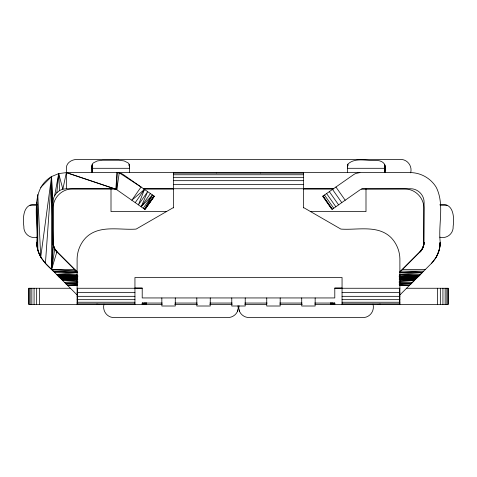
<?xml version="1.0" encoding="UTF-8"?>
<svg xmlns="http://www.w3.org/2000/svg" width="477" height="477" viewBox="0 0 477 477"><rect width="100%" height="100%" fill="white"/><g stroke="black" fill="none" stroke-linecap="round" stroke-linejoin="round"><path stroke-width="0.72" d="M145.402 302.937L145.396 304.404L145.312 302.937M144.37 302.937L144.358 304.404L142.873 303.056L142.778 304.404L142.373 303.056L142.349 304.404L142.206 303.056L162.281 303.056M92.27 164.213L92.174 172.596L91.906 165.602L92.27 164.213L93.343 162.913L97.284 160.946L102.662 160.224L118.803 160.224L124.181 160.946L128.122 162.913L129.195 164.213L129.559 165.602L129.559 172.596M347.787 165.608L347.805 164.213C355.305 156.766 367.815 161.464 377.122 160.409C384.522 161.166 386.448 165.328 385.094 172.596M117.086 172.596L116.776 189.709L145.026 209.492L154.28 196.268L123.257 174.546L121.343 173.479L117.086 172.596L115.822 189.178L116.776 189.709L119.262 172.823L141.061 187.014L131.801 200.233L144.483 189.411L138.413 204.86L147.673 191.641L141.15 206.779L152.509 195.027L144.573 209.17L154.28 196.268M314.719 303.056L334.794 303.056L334.651 304.404L334.627 303.056L334.222 304.404L334.127 303.056L333.536 304.404L333.34 303.056L332.642 304.404L332.707 302.937M40.724 187.395L51.558 176.562L51.594 269.433L74.418 269.433L76.129 271.145L51.594 269.433C43.58 262.666 36.473 253.323 36.759 242.346C38.822 221 28.674 190.18 51.558 176.562L52.899 242.346L53.364 245.834L54.861 249.334L53.299 245.583L54.7 249.066L56.841 251.856L77.626 272.641L53.305 271.145L51.594 269.433L52.899 242.346L52.899 202.188L51.558 176.562L58.689 173.604L66.351 172.596L410.649 172.596C421.066 172.775 430.916 178.458 436.276 187.395C444.725 204.365 438.065 224.297 440.241 242.346C440.265 250.115 437.015 257.741 431.572 263.268L399.625 295.209M129.494 167.004L129.559 165.602M385.094 165.602L384.76 172.596L384.73 164.213M331.688 302.937L331.604 304.404L331.598 302.937M423.803 245.047L424.101 202.188C424.142 194.992 417.846 188.695 410.649 188.737L362.222 188.85L360.224 189.709L331.974 209.492L322.72 196.268L353.743 174.546L355.657 173.479L359.914 172.596M330.585 302.937L330.495 304.404L330.495 302.937M45.428 263.268L51.558 176.562L40.724 257.139L45.428 263.268L77.387 295.227M53.364 245.834L54.7 249.066L56.864 251.88L51.594 269.433L53.364 245.834L52.899 242.346L53.114 244.737M423.886 244.737L424.101 242.346L423.493 246.347L421.227 250.652L399.374 272.641L422.199 272.641L417.333 277.501L399.666 277.507L417.333 277.507M56.841 192.678L58.689 173.604L62.869 189.196C57.133 190.764 52.935 196.244 52.899 202.188M129.052 165.608L129.195 164.213L129.201 165.608M51.594 269.433L54.712 249.089L56.841 251.856M104.01 304.141C102.066 311.153 107.528 318.046 114.766 317.581L227.201 317.581C233.581 317.938 239.496 312.334 237.963 305.763M54.7 195.463L58.689 173.604L59.625 190.538M423.999 243.968L422.89 247.915L422.139 249.334L423.701 245.583L422.3 249.066L420.136 251.88L422.288 249.089L421.227 250.652M66.351 172.596L62.869 189.196L66.351 188.737L113.693 188.737L115.822 189.178L66.351 172.596L114.778 188.85M423.493 246.347L423.755 245.273M347.441 172.596L347.441 165.602L347.805 164.213L347.948 165.608M435.292 258.725C438.291 253.806 440.289 248.153 440.241 242.346L439.228 250.002L436.276 257.139L431.572 263.268M151.233 200.406L144.877 209.385M152.062 199.195L154.131 196.166L152.026 199.171M135.224 202.63L144.483 189.411M141.15 206.779L150.41 193.561M143.255 208.252L152.509 195.027M144.573 209.17L153.832 195.952M145.294 208.783L151.185 200.37M420.159 251.856L422.3 249.066M399.315 276.982L418.317 276.523L420.434 274.4L399.821 274.4M399.732 279.886L414.233 280.601L410.977 283.863L399.148 284.268M420.434 274.4L419.122 275.718L399.183 276.398M399.893 271.741L419.891 251.743L422.032 248.958L423.373 245.715L423.832 242.233L423.832 207.835C423.892 197.758 415.079 188.946 405.003 189.005L361.542 189.005M399.219 277.948L417.214 277.626L399.637 277.531M173.407 207.567L136.136 229.085C119.488 230.308 99.115 224.47 85.777 237.755C80.416 243.431 77.334 250.866 77.107 258.671L77.107 304.404M37.284 204.877C23.582 201.854 22.52 216.767 23.85 226.396C23.367 233.647 30.242 239.15 37.284 237.152M378.183 304.404L380.27 304.129M399.786 274.245L422.199 272.641M77.858 281.525L64.526 282.366L77.876 282.467M77.602 284.358L66.023 283.863L77.143 283.177M399.374 272.641L423.695 271.145L400.871 271.145M77.268 279.886L62.767 280.607L77.286 280.864M77.685 278.789L61.455 279.289L77.823 279.462M77.387 285.574L67.734 285.574L77.346 285.276M77.739 278.079L60.645 278.485L77.668 278.574M399.332 284.095L410.977 283.863L399.857 283.177M399.714 280.864L414.233 280.601M67.734 285.574L77.202 285.431M77.524 277.692L60.078 277.918L77.781 277.948M399.69 277.316L417.751 277.089L399.344 277.089M399.177 279.462L415.545 279.289L399.315 278.789M399.118 282.467L412.474 282.366L399.142 281.531M77.238 277.411L59.661 277.507L56.56 274.4L77.626 272.641L54.801 272.641M399.69 277.477L417.453 277.381M399.332 278.574L416.355 278.485L399.261 278.079M91.906 168.298L129.559 168.298M347.441 168.298L385.094 168.298M173.407 173.151L303.593 173.151M173.407 174.761L303.593 174.761M173.407 177.325L303.593 177.325M173.407 180.67L303.593 180.67M173.407 184.563L303.593 184.563M143.69 188.737L333.31 188.737M115.458 189.005L71.997 189.005C61.921 188.946 53.108 197.758 53.168 207.835L53.168 242.233L53.627 245.715L54.968 248.958L57.109 251.743L77.107 271.741M143.69 189.005L173.407 189.005M303.593 189.005L333.31 189.005M439.716 204.877C453.418 201.854 454.48 216.767 453.15 226.396C453.633 233.647 446.758 239.15 439.716 237.152M29.985 205.241L36.61 205.241M440.39 205.241L447.015 205.241M166.717 211.603L111.004 211.603L111.004 189.005M310.283 211.603L365.996 211.603L365.996 189.005M402.582 269.433L425.406 269.433M53.305 271.145L76.129 271.145M77.179 274.4L56.56 274.4L77.775 275.551M77.757 275.712L57.878 275.712L77.817 276.398M399.243 275.712L419.122 275.718L399.839 274.537M59.542 277.381L77.435 277.602L59.786 277.626L58.683 276.523L77.829 276.523M399.171 276.523L418.317 276.523M77.656 277.083L59.249 277.089L77.31 277.322M399.541 277.626L417.214 277.626M399.613 285.574L409.266 285.574L399.756 285.186M134.943 287.995L142.206 287.995L142.206 297.946L334.794 297.946L334.794 287.995L342.057 287.995M70.697 288.263L28.692 288.263L28.692 304.404L162.258 304.404M77.107 288.263L142.206 288.263M334.794 288.263L399.893 288.263M406.303 288.263L448.308 288.263L448.308 304.404L314.88 304.404M77.107 292.437L134.943 292.437M342.057 292.437L399.893 292.437M77.107 296.33L134.943 296.33M342.057 296.33L399.893 296.33M77.107 299.675L134.943 299.675M342.057 299.675L399.893 299.675M77.107 302.239L134.943 302.239M342.057 302.239L399.893 302.239M174.904 303.056L197.228 303.056M209.862 303.056L232.18 303.056M244.82 303.056L267.138 303.056M279.772 303.056L302.096 303.056M77.107 303.849L134.943 303.849M342.057 303.849L399.893 303.849M174.707 304.404L197.478 304.404M209.761 304.404L232.204 304.404M244.767 304.404L266.571 304.404M279.933 304.404L302.293 304.404M399.476 277.692L416.916 277.918M66.023 283.863L77.668 284.095M58.683 276.523L77.685 276.982M399.589 285.335L409.266 285.574M96.73 304.129L98.817 304.404M303.593 207.567L340.864 229.085C357.511 230.308 377.885 224.47 391.223 237.755C396.584 243.431 399.666 250.866 399.893 258.671L399.893 304.404M55.773 250.652L54.7 249.066L56.864 251.88M335.939 187.014L345.199 200.233M332.517 189.411L341.776 202.63M329.327 191.641L338.587 204.86M326.59 193.561L335.85 206.779M324.491 195.027L333.745 208.252M323.167 195.952L332.427 209.176M322.869 196.166L324.974 199.171M325.815 200.37L331.706 208.783M239.037 305.763C237.504 312.334 243.419 317.938 249.799 317.581L362.234 317.581C369.472 318.046 374.934 311.153 372.99 304.141M41.708 258.725C38.709 253.806 36.711 248.153 36.759 242.346L37.772 250.002L40.724 257.139L37.772 194.527L37.772 250.002L36.759 242.346L37.772 250.002L36.759 202.188M143.66 303.056L144.358 304.404L144.292 302.937M142.873 303.056L143.464 304.404M53.245 245.273L53.507 246.347M53.001 243.968L53.197 245.047M146.415 302.937L146.505 304.404L146.505 302.937M347.441 165.602L347.494 167.004M332.63 302.937L332.642 304.404M447.939 288.263L447.939 304.404M446.866 288.263L446.866 304.404M445.154 288.263L445.154 304.404M442.93 288.263L442.93 304.404M440.337 288.263L440.337 304.404M437.546 288.263L437.546 304.404M410.649 172.859C412.593 165.847 407.131 158.954 399.893 159.419L77.107 159.419C72.236 159.366 66.565 162.472 66.351 167.826L66.351 188.737M399.523 288.263L399.523 304.404M342.057 304.404L342.057 277.501L134.943 277.501L134.943 304.404M334.794 303.056L334.794 304.404M315.16 297.946L315.16 306.013L301.714 306.013L301.714 297.946M303.593 172.596L303.593 207.96M280.19 297.946L280.19 306.013L266.744 306.013L266.744 297.946M260.555 172.596L260.555 172.966M245.226 297.946L245.226 306.013L231.774 306.013L231.774 297.946M239.406 309.913L239.406 311.35M237.594 309.913L237.594 311.35M216.445 172.596L216.445 172.966M210.256 297.946L210.256 306.013L196.81 306.013L196.81 297.946M175.286 297.946L175.286 306.013L161.84 306.013L161.84 297.946M173.407 172.596L173.407 207.96M142.206 303.056L142.206 304.404M91.906 165.602L91.906 172.596M77.477 288.263L77.477 304.404M39.454 288.263L39.454 304.404M36.663 288.263L36.663 304.404M34.07 288.263L34.07 304.404M31.846 288.263L31.846 304.404M30.134 288.263L30.134 304.404M29.061 288.263L29.061 304.404M440.241 242.346L439.228 250.002L440.241 242.346"/></g></svg>
